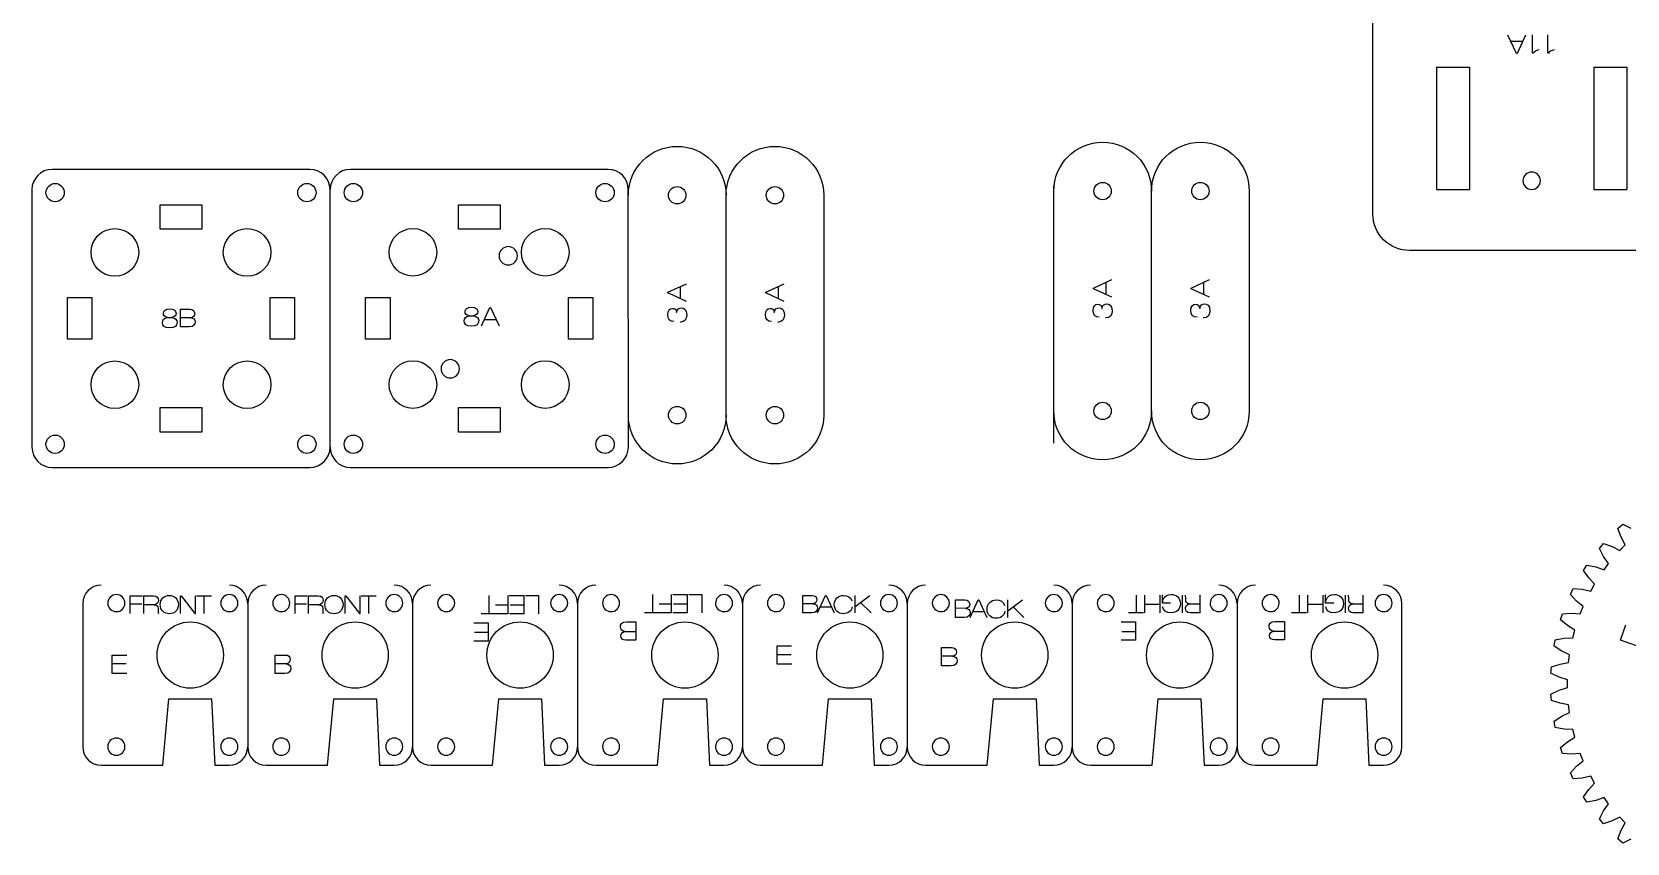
# Model space of a CAD drawing. Header units: millimetres. Extents: x -1146 to -38, y -868 to -122.
# Drawn here: x -851.3 to -590.1, y -522.8 to -389.9 of the extents above; entities that cross this region are included whole.
import ezdxf

# ---------------------------------------------------------------- set-up
doc = ezdxf.new("R2010")
doc.units = ezdxf.units.MM
doc.layers.add('CUTS', color=1, linetype='Continuous', true_color=0xff0000)
doc.layers.add('TEXT', color=5, linetype='Continuous', true_color=0x0000ff)

msp = doc.modelspace()

# ---------------------------------------------------------------- linework, layer by layer
at = {"layer": 'CUTS', "color": 1, "lineweight": 25, "true_color": 0xff0000}
for p, q in [((-621.36, -395.73), (-615.96, -395.73)), ((-621.36, -395.73), (-621.36, -415.73)), ((-615.96, -395.73), (-615.96, -415.73)), ((-595.56, -395.73), (-590.16, -395.73)), ((-595.56, -395.73), (-595.56, -415.73)), ((-590.16, -395.73), (-590.16, -415.73)), ((-621.36, -415.73), (-615.96, -415.73)), ((-595.56, -415.73), (-590.16, -415.73)), ((-847.97, -461.26), (-805.79, -461.25)), ((-799.15, -461.26), (-756.97, -461.25))]:
    msp.add_line(p, q, dxfattribs=at)
for points in [[(-631.76, -419.73), (-631.76, -364.24)], [(-805.8, -412.44), (-847.98, -412.45)], [(-756.98, -412.44), (-799.16, -412.45)], [(-684, -457.25), (-684.01, -415.07)], [(-851.3, -415.76), (-851.29, -457.94)], [(-802.48, -457.93), (-802.49, -415.75)], [(-753.65, -457.93), (-753.66, -415.75)], [(-737.65, -452.68), (-737.65, -416.68)], [(-721.65, -416.68), (-721.65, -452.68), (-721.65, -452.68)], [(-668, -452), (-668, -416)], [(-652, -416), (-652, -452), (-652, -452)], [(-830.29, -418.25), (-823.49, -418.25), (-823.49, -422.25), (-830.29, -422.25), (-830.29, -418.25), (-830.29, -418.25)], [(-781.46, -418.25), (-774.66, -418.25), (-774.66, -422.25), (-781.46, -422.25), (-781.46, -418.25), (-781.46, -418.25)], [(-585.76, -425.73), (-625.76, -425.73)], [(-845.49, -433.45), (-841.49, -433.45), (-841.49, -440.25), (-845.49, -440.25), (-845.49, -433.45), (-845.49, -433.45)], [(-808.28, -440.26), (-812.28, -440.25), (-812.28, -433.45), (-808.28, -433.45), (-808.28, -440.26), (-808.28, -440.26)], [(-796.67, -433.45), (-792.67, -433.45), (-792.67, -440.25), (-796.67, -440.25), (-796.67, -433.45), (-796.67, -433.45)], [(-763.46, -433.45), (-759.46, -433.45), (-759.46, -440.25), (-763.46, -440.25), (-763.46, -433.45), (-763.46, -433.45)], [(-830.29, -451.45), (-823.49, -451.45), (-823.49, -455.45), (-830.29, -455.45), (-830.29, -451.45), (-830.29, -451.45)], [(-781.47, -455.45), (-781.46, -451.45), (-774.66, -451.45), (-774.66, -455.45), (-781.47, -455.45), (-781.47, -455.45)], [(-589.52, -522.1), (-590.85, -522.75), (-591.63, -522.04), (-591.1, -520.66), (-590.43, -519.41), (-591.32, -518.49), (-592.59, -519.12), (-594, -519.6), (-594.68, -518.79), (-593.98, -517.49), (-593.16, -516.33), (-593.92, -515.31), (-595.26, -515.77), (-596.71, -516.07), (-597.29, -515.18), (-596.43, -513.98), (-595.47, -512.94), (-596.09, -511.82), (-597.48, -512.11), (-598.96, -512.22), (-599.42, -511.27), (-598.41, -510.18), (-597.32, -509.27), (-597.8, -508.09), (-599.22, -508.19), (-600.7, -508.11), (-601.03, -507.11), (-599.89, -506.16), (-598.69, -505.4), (-599.02, -504.17), (-600.44, -504.09), (-601.89, -503.82), (-602.09, -502.78), (-600.84, -501.99), (-599.56, -501.39), (-599.72, -500.12), (-601.12, -499.86), (-602.53, -499.41), (-602.6, -498.36), (-601.26, -497.73), (-599.9, -497.29), (-599.9, -496.02), (-601.26, -495.58), (-602.6, -494.95), (-602.53, -493.9), (-601.12, -493.45), (-599.72, -493.19), (-599.56, -491.92), (-600.84, -491.32), (-602.09, -490.53), (-601.89, -489.49), (-600.44, -489.22), (-599.02, -489.15), (-598.69, -487.91), (-599.89, -487.15), (-601.03, -486.2), (-600.7, -485.2), (-599.22, -485.12), (-597.8, -485.22), (-597.32, -484.04), (-598.41, -483.13), (-599.42, -482.04), (-598.96, -481.09), (-597.48, -481.2), (-596.09, -481.49), (-595.47, -480.37), (-596.43, -479.33), (-597.29, -478.13), (-596.71, -477.24), (-595.26, -477.54), (-593.92, -478), (-593.16, -476.98), (-593.98, -475.82), (-594.68, -474.52), (-594, -473.71), (-592.59, -474.19), (-591.32, -474.82), (-590.43, -473.9), (-591.1, -472.65), (-591.63, -471.27), (-590.85, -470.56), (-589.52, -471.21)], [(-842.97, -483.53), (-842.97, -507)], [(-815.97, -483.53), (-815.97, -507)], [(-788.98, -483.53), (-788.98, -507)], [(-761.98, -483.53), (-761.98, -507)], [(-734.98, -483.53), (-734.98, -507)], [(-707.99, -483.53), (-707.99, -507)], [(-680.99, -483.53), (-680.99, -507)], [(-654, -483.53), (-654, -507)], [(-627, -507), (-627, -483.53)], [(-839.97, -510), (-829.87, -510), (-828.87, -499.15), (-821.87, -499.15), (-821.87, -499.15), (-821.37, -510), (-818.97, -510)], [(-812.97, -510), (-802.88, -510), (-801.88, -499.15), (-794.87, -499.15), (-794.88, -499.15), (-794.38, -510), (-791.98, -510)], [(-785.98, -510), (-775.88, -510), (-774.88, -499.15), (-767.88, -499.15), (-767.38, -510), (-764.98, -510)], [(-758.98, -510), (-748.88, -510), (-747.88, -499.15), (-740.88, -499.15), (-740.88, -499.15), (-740.38, -510), (-737.98, -510)], [(-731.99, -510), (-721.89, -510), (-720.89, -499.15), (-713.89, -499.15), (-713.89, -499.15), (-713.39, -510), (-710.99, -510)], [(-704.99, -510), (-694.89, -510), (-693.89, -499.15), (-686.89, -499.15), (-686.89, -499.15), (-686.39, -510), (-683.99, -510)], [(-677.99, -510), (-667.9, -510), (-666.9, -499.15), (-659.9, -499.15), (-659.9, -499.15), (-659.4, -510), (-657, -510)], [(-651, -510), (-640.9, -510), (-639.9, -499.15), (-632.9, -499.15), (-632.9, -499.15), (-632.4, -510), (-630, -510)]]:
    msp.add_lwpolyline(points, dxfattribs=at)
for points in [[(-753.65, -416.68), (-753.65, -412.26), (-750.07, -408.68), (-745.65, -408.68)], [(-745.65, -408.68), (-741.23, -408.68), (-737.65, -412.26), (-737.65, -416.68)], [(-737.65, -416.68), (-737.65, -412.26), (-734.07, -408.68), (-729.65, -408.68)], [(-729.65, -408.68), (-725.23, -408.68), (-721.65, -412.26), (-721.65, -416.68)], [(-684, -416), (-684, -411.58), (-680.42, -408), (-676, -408)], [(-676, -408), (-671.58, -408), (-668, -411.58), (-668, -416)], [(-668, -416), (-668, -411.58), (-664.42, -408), (-660, -408)], [(-660, -408), (-655.58, -408), (-652, -411.58), (-652, -416)], [(-847.98, -412.45), (-849.8, -412.45), (-851.3, -413.94), (-851.3, -415.76)], [(-802.49, -415.75), (-802.49, -413.93), (-803.98, -412.44), (-805.8, -412.44)], [(-799.16, -412.45), (-800.98, -412.45), (-802.47, -413.94), (-802.47, -415.77)], [(-753.66, -415.75), (-753.66, -413.93), (-755.15, -412.44), (-756.98, -412.44)], [(-848.99, -416.25), (-848.99, -415.42), (-848.32, -414.75), (-847.49, -414.75)], [(-847.49, -414.75), (-846.66, -414.75), (-845.99, -415.42), (-845.99, -416.25)], [(-807.78, -416.25), (-807.78, -415.42), (-807.11, -414.75), (-806.28, -414.75)], [(-806.28, -414.75), (-805.45, -414.75), (-804.78, -415.42), (-804.78, -416.25)], [(-800.17, -416.25), (-800.17, -415.42), (-799.5, -414.75), (-798.67, -414.75)], [(-798.67, -414.75), (-797.84, -414.75), (-797.17, -415.42), (-797.17, -416.25)], [(-758.96, -416.25), (-758.96, -415.42), (-758.29, -414.75), (-757.46, -414.75)], [(-757.46, -414.75), (-756.63, -414.75), (-755.96, -415.42), (-755.96, -416.25)], [(-677.42, -416), (-677.42, -415.21), (-676.79, -414.58), (-676, -414.58)], [(-676, -414.58), (-675.21, -414.58), (-674.58, -415.21), (-674.58, -416)], [(-661.42, -416), (-661.42, -415.21), (-660.79, -414.58), (-660, -414.58)], [(-660, -414.58), (-659.21, -414.58), (-658.58, -415.21), (-658.58, -416)], [(-605.76, -412.88), (-606.55, -412.88), (-607.19, -413.52), (-607.19, -414.3)], [(-607.19, -414.3), (-607.19, -415.09), (-606.55, -415.73), (-605.76, -415.73)], [(-604.34, -414.3), (-604.34, -413.52), (-604.97, -412.88), (-605.76, -412.88)], [(-605.76, -415.73), (-604.97, -415.73), (-604.34, -415.09), (-604.34, -414.3)], [(-847.49, -417.75), (-848.32, -417.75), (-848.99, -417.07), (-848.99, -416.25)], [(-845.99, -416.25), (-845.99, -417.07), (-846.66, -417.75), (-847.49, -417.75)], [(-806.28, -417.75), (-807.11, -417.75), (-807.78, -417.07), (-807.78, -416.25)], [(-804.78, -416.25), (-804.78, -417.07), (-805.45, -417.75), (-806.28, -417.75)], [(-798.67, -417.75), (-799.5, -417.75), (-800.17, -417.07), (-800.17, -416.25)], [(-797.17, -416.25), (-797.17, -417.07), (-797.84, -417.75), (-798.67, -417.75)], [(-757.46, -417.75), (-758.29, -417.75), (-758.96, -417.07), (-758.96, -416.25)], [(-755.96, -416.25), (-755.96, -417.07), (-756.63, -417.75), (-757.46, -417.75)], [(-747.08, -416.68), (-747.08, -415.89), (-746.44, -415.26), (-745.65, -415.26)], [(-745.65, -418.11), (-746.44, -418.11), (-747.08, -417.47), (-747.08, -416.68)], [(-745.65, -415.26), (-744.87, -415.26), (-744.23, -415.89), (-744.23, -416.68)], [(-744.23, -416.68), (-744.23, -417.47), (-744.87, -418.11), (-745.65, -418.11)], [(-731.08, -416.68), (-731.08, -415.89), (-730.44, -415.26), (-729.65, -415.26)], [(-729.65, -418.11), (-730.44, -418.11), (-731.08, -417.47), (-731.08, -416.68)], [(-729.65, -415.26), (-728.87, -415.26), (-728.23, -415.89), (-728.23, -416.68)], [(-728.23, -416.68), (-728.23, -417.47), (-728.87, -418.11), (-729.65, -418.11)], [(-676, -417.43), (-676.79, -417.43), (-677.42, -416.79), (-677.42, -416)], [(-674.58, -416), (-674.58, -416.79), (-675.21, -417.43), (-676, -417.43)], [(-660, -417.43), (-660.79, -417.43), (-661.42, -416.79), (-661.42, -416)], [(-658.58, -416), (-658.58, -416.79), (-659.21, -417.43), (-660, -417.43)], [(-625.76, -425.73), (-629.07, -425.73), (-631.76, -423.04), (-631.76, -419.73)], [(-841.62, -426.04), (-841.62, -423.88), (-839.87, -422.14), (-837.72, -422.14)], [(-837.72, -422.14), (-835.56, -422.14), (-833.81, -423.88), (-833.81, -426.04)], [(-819.96, -426.04), (-819.96, -423.88), (-818.21, -422.14), (-816.06, -422.14)], [(-816.06, -422.14), (-813.9, -422.14), (-812.16, -423.88), (-812.16, -426.04)], [(-792.81, -426.02), (-792.81, -423.87), (-791.06, -422.12), (-788.91, -422.12)], [(-788.91, -422.12), (-786.76, -422.12), (-785.01, -423.87), (-785.01, -426.02)], [(-771.15, -426.02), (-771.15, -423.87), (-769.41, -422.12), (-767.25, -422.12)], [(-767.25, -422.12), (-765.1, -422.12), (-763.35, -423.87), (-763.35, -426.02)], [(-773.31, -425.1), (-774.14, -425.1), (-774.81, -425.77), (-774.81, -426.6)], [(-771.81, -426.6), (-771.81, -425.77), (-772.49, -425.1), (-773.31, -425.1)], [(-837.72, -429.94), (-839.87, -429.94), (-841.62, -428.19), (-841.62, -426.04)], [(-833.81, -426.04), (-833.81, -428.19), (-835.56, -429.94), (-837.72, -429.94)], [(-816.06, -429.94), (-818.21, -429.94), (-819.96, -428.19), (-819.96, -426.04)], [(-812.16, -426.04), (-812.16, -428.19), (-813.9, -429.94), (-816.06, -429.94)], [(-788.91, -429.92), (-791.06, -429.92), (-792.81, -428.17), (-792.81, -426.02)], [(-785.01, -426.02), (-785.01, -428.17), (-786.76, -429.92), (-788.91, -429.92)], [(-774.81, -426.6), (-774.81, -427.43), (-774.14, -428.1), (-773.31, -428.1)], [(-773.31, -428.1), (-772.49, -428.1), (-771.81, -427.43), (-771.81, -426.6)], [(-767.25, -429.92), (-769.41, -429.92), (-771.15, -428.17), (-771.15, -426.02)], [(-763.35, -426.02), (-763.35, -428.17), (-765.1, -429.92), (-767.25, -429.92)], [(-841.62, -447.7), (-841.62, -445.54), (-839.87, -443.8), (-837.72, -443.8)], [(-837.72, -443.8), (-835.56, -443.8), (-833.81, -445.54), (-833.81, -447.7)], [(-819.96, -447.7), (-819.96, -445.54), (-818.21, -443.8), (-816.06, -443.8)], [(-816.06, -443.8), (-813.9, -443.8), (-812.16, -445.54), (-812.16, -447.7)], [(-792.81, -447.68), (-792.81, -445.52), (-791.06, -443.78), (-788.91, -443.78)], [(-788.91, -443.78), (-786.76, -443.78), (-785.01, -445.52), (-785.01, -447.68)], [(-782.81, -443.6), (-783.64, -443.6), (-784.31, -444.27), (-784.31, -445.1)], [(-781.31, -445.1), (-781.31, -444.27), (-781.99, -443.6), (-782.81, -443.6)], [(-771.15, -447.68), (-771.15, -445.52), (-769.41, -443.78), (-767.25, -443.78)], [(-767.25, -443.78), (-765.1, -443.78), (-763.35, -445.52), (-763.35, -447.68)], [(-784.31, -445.1), (-784.31, -445.93), (-783.64, -446.6), (-782.81, -446.6)], [(-782.81, -446.6), (-781.99, -446.6), (-781.31, -445.93), (-781.31, -445.1)], [(-837.72, -451.6), (-839.87, -451.6), (-841.62, -449.85), (-841.62, -447.7)], [(-833.81, -447.7), (-833.81, -449.85), (-835.56, -451.6), (-837.72, -451.6)], [(-816.06, -451.6), (-818.21, -451.6), (-819.96, -449.85), (-819.96, -447.7)], [(-812.16, -447.7), (-812.16, -449.85), (-813.9, -451.6), (-816.06, -451.6)], [(-788.91, -451.58), (-791.06, -451.58), (-792.81, -449.83), (-792.81, -447.68)], [(-785.01, -447.68), (-785.01, -449.83), (-786.76, -451.58), (-788.91, -451.58)], [(-767.25, -451.58), (-769.41, -451.58), (-771.15, -449.83), (-771.15, -447.68)], [(-763.35, -447.68), (-763.35, -449.83), (-765.1, -451.58), (-767.25, -451.58)], [(-747.08, -452.68), (-747.08, -451.89), (-746.44, -451.26), (-745.65, -451.26)], [(-745.65, -451.26), (-744.87, -451.26), (-744.23, -451.89), (-744.23, -452.68)], [(-731.08, -452.68), (-731.08, -451.89), (-730.44, -451.26), (-729.65, -451.26)], [(-729.65, -451.26), (-728.87, -451.26), (-728.23, -451.89), (-728.23, -452.68)], [(-677.42, -452), (-677.42, -451.21), (-676.79, -450.57), (-676, -450.57)], [(-676, -450.57), (-675.21, -450.57), (-674.58, -451.21), (-674.58, -452)], [(-661.42, -452), (-661.42, -451.21), (-660.79, -450.57), (-660, -450.57)], [(-660, -450.57), (-659.21, -450.57), (-658.58, -451.21), (-658.58, -452)], [(-745.65, -460.68), (-750.07, -460.68), (-753.65, -457.1), (-753.65, -452.68)], [(-745.65, -454.11), (-746.44, -454.11), (-747.08, -453.47), (-747.08, -452.68)], [(-737.65, -452.68), (-737.65, -457.1), (-741.23, -460.68), (-745.65, -460.68)], [(-744.23, -452.68), (-744.23, -453.47), (-744.87, -454.11), (-745.65, -454.11)], [(-729.65, -460.68), (-734.07, -460.68), (-737.65, -457.1), (-737.65, -452.68)], [(-729.65, -454.11), (-730.44, -454.11), (-731.08, -453.47), (-731.08, -452.68)], [(-721.65, -452.68), (-721.65, -457.1), (-725.23, -460.68), (-729.65, -460.68)], [(-728.23, -452.68), (-728.23, -453.47), (-728.87, -454.11), (-729.65, -454.11)], [(-676, -460), (-680.42, -460), (-684, -456.42), (-684, -452)], [(-676, -453.42), (-676.79, -453.42), (-677.42, -452.79), (-677.42, -452)], [(-668, -452), (-668, -456.42), (-671.58, -460), (-676, -460)], [(-674.58, -452), (-674.58, -452.79), (-675.21, -453.42), (-676, -453.42)], [(-660, -460), (-664.42, -460), (-668, -456.42), (-668, -452)], [(-660, -453.42), (-660.79, -453.42), (-661.42, -452.79), (-661.42, -452)], [(-652, -452), (-652, -456.42), (-655.58, -460), (-660, -460)], [(-658.58, -452), (-658.58, -452.79), (-659.21, -453.42), (-660, -453.42)], [(-848.99, -457.45), (-848.99, -456.62), (-848.32, -455.95), (-847.49, -455.95)], [(-847.49, -455.95), (-846.66, -455.95), (-845.99, -456.62), (-845.99, -457.45)], [(-807.78, -457.45), (-807.78, -456.62), (-807.11, -455.95), (-806.28, -455.95)], [(-806.28, -455.95), (-805.45, -455.95), (-804.78, -456.62), (-804.78, -457.45)], [(-800.17, -457.45), (-800.17, -456.62), (-799.5, -455.95), (-798.67, -455.95)], [(-798.67, -455.95), (-797.84, -455.95), (-797.17, -456.62), (-797.17, -457.45)], [(-758.96, -457.45), (-758.96, -456.62), (-758.29, -455.95), (-757.46, -455.95)], [(-757.46, -455.95), (-756.63, -455.95), (-755.96, -456.62), (-755.96, -457.45)], [(-851.29, -457.94), (-851.29, -459.77), (-849.79, -461.26), (-847.97, -461.26)], [(-847.49, -458.95), (-848.32, -458.95), (-848.99, -458.28), (-848.99, -457.45)], [(-845.99, -457.45), (-845.99, -458.28), (-846.66, -458.95), (-847.49, -458.95)], [(-806.28, -458.95), (-807.11, -458.95), (-807.78, -458.28), (-807.78, -457.45)], [(-804.78, -457.45), (-804.78, -458.28), (-805.45, -458.95), (-806.28, -458.95)], [(-805.79, -461.25), (-803.97, -461.25), (-802.48, -459.76), (-802.48, -457.93)], [(-802.46, -457.94), (-802.46, -459.77), (-800.97, -461.26), (-799.15, -461.26)], [(-798.67, -458.95), (-799.5, -458.95), (-800.17, -458.28), (-800.17, -457.45)], [(-797.17, -457.45), (-797.17, -458.28), (-797.84, -458.95), (-798.67, -458.95)], [(-757.46, -458.95), (-758.29, -458.95), (-758.96, -458.28), (-758.96, -457.45)], [(-755.96, -457.45), (-755.96, -458.28), (-756.63, -458.95), (-757.46, -458.95)], [(-756.97, -461.25), (-755.15, -461.25), (-753.65, -459.76), (-753.65, -457.93)], [(-839.97, -480.53), (-841.63, -480.53), (-842.97, -481.88), (-842.97, -483.53)], [(-837.47, -482.07), (-838.24, -482.06), (-838.87, -482.69), (-838.87, -483.46)], [(-836.07, -483.47), (-836.07, -482.7), (-836.69, -482.07), (-837.47, -482.07)], [(-818.97, -482.07), (-819.74, -482.06), (-820.37, -482.69), (-820.37, -483.46)], [(-815.97, -483.53), (-815.97, -481.88), (-817.32, -480.53), (-818.97, -480.53)], [(-817.57, -483.47), (-817.57, -482.7), (-818.19, -482.07), (-818.97, -482.07)], [(-812.97, -480.53), (-814.63, -480.53), (-815.97, -481.88), (-815.97, -483.53)], [(-810.47, -482.07), (-811.24, -482.06), (-811.87, -482.69), (-811.87, -483.46)], [(-809.07, -483.47), (-809.07, -482.7), (-809.7, -482.07), (-810.47, -482.07)], [(-791.97, -482.07), (-792.74, -482.06), (-793.37, -482.69), (-793.38, -483.46)], [(-788.98, -483.53), (-788.98, -481.88), (-790.32, -480.53), (-791.98, -480.53)], [(-790.58, -483.47), (-790.57, -482.7), (-791.2, -482.07), (-791.97, -482.07)], [(-785.98, -480.53), (-787.63, -480.53), (-788.98, -481.88), (-788.98, -483.53)], [(-783.47, -482.07), (-784.24, -482.06), (-784.87, -482.69), (-784.88, -483.46)], [(-782.08, -483.47), (-782.07, -482.7), (-782.7, -482.07), (-783.47, -482.07)], [(-764.97, -482.07), (-765.75, -482.06), (-766.38, -482.69), (-766.38, -483.46)], [(-761.98, -483.53), (-761.98, -481.88), (-763.32, -480.53), (-764.98, -480.53)], [(-763.58, -483.47), (-763.58, -482.7), (-764.2, -482.07), (-764.97, -482.07)], [(-758.98, -480.53), (-760.64, -480.53), (-761.98, -481.88), (-761.98, -483.53)], [(-756.47, -482.07), (-757.25, -482.06), (-757.88, -482.69), (-757.88, -483.46)], [(-755.08, -483.47), (-755.08, -482.7), (-755.7, -482.07), (-756.47, -482.07)], [(-737.98, -482.07), (-738.75, -482.06), (-739.38, -482.69), (-739.38, -483.46)], [(-734.98, -483.53), (-734.98, -481.88), (-736.33, -480.53), (-737.98, -480.53)], [(-736.58, -483.47), (-736.58, -482.7), (-737.2, -482.07), (-737.98, -482.07)], [(-731.99, -480.53), (-733.64, -480.53), (-734.98, -481.88), (-734.98, -483.53)], [(-729.48, -482.07), (-730.25, -482.06), (-730.88, -482.69), (-730.89, -483.46)], [(-728.09, -483.47), (-728.08, -482.7), (-728.71, -482.07), (-729.48, -482.07)], [(-710.98, -482.07), (-711.75, -482.06), (-712.38, -482.69), (-712.38, -483.46)], [(-707.99, -483.53), (-707.99, -481.88), (-709.33, -480.53), (-710.99, -480.53)], [(-709.59, -483.47), (-709.58, -482.7), (-710.21, -482.07), (-710.98, -482.07)], [(-704.99, -480.53), (-706.65, -480.53), (-707.99, -481.88), (-707.99, -483.53)], [(-702.48, -482.07), (-703.26, -482.06), (-703.89, -482.69), (-703.89, -483.46)], [(-701.09, -483.47), (-701.09, -482.7), (-701.71, -482.07), (-702.48, -482.07)], [(-683.99, -482.07), (-684.76, -482.06), (-685.39, -482.69), (-685.39, -483.46)], [(-680.99, -483.53), (-680.99, -481.88), (-682.34, -480.53), (-683.99, -480.53)], [(-682.59, -483.47), (-682.59, -482.7), (-683.21, -482.07), (-683.99, -482.07)], [(-677.99, -480.53), (-679.65, -480.53), (-680.99, -481.88), (-680.99, -483.53)], [(-675.49, -482.07), (-676.26, -482.06), (-676.89, -482.69), (-676.89, -483.46)], [(-674.09, -483.47), (-674.09, -482.7), (-674.71, -482.07), (-675.49, -482.07)], [(-656.99, -482.07), (-657.76, -482.06), (-658.39, -482.69), (-658.4, -483.46)], [(-654, -483.53), (-654, -481.88), (-655.34, -480.53), (-657, -480.53)], [(-655.6, -483.47), (-655.59, -482.7), (-656.22, -482.07), (-656.99, -482.07)], [(-651, -480.53), (-652.65, -480.53), (-654, -481.88), (-654, -483.53)], [(-648.49, -482.07), (-649.26, -482.06), (-649.89, -482.69), (-649.9, -483.46)], [(-647.1, -483.47), (-647.09, -482.7), (-647.72, -482.07), (-648.49, -482.07)], [(-629.99, -482.07), (-630.77, -482.06), (-631.4, -482.69), (-631.4, -483.46)], [(-627, -483.53), (-627, -481.88), (-628.34, -480.53), (-630, -480.53)], [(-628.6, -483.47), (-628.6, -482.7), (-629.22, -482.07), (-629.99, -482.07)], [(-838.87, -483.46), (-838.87, -484.23), (-838.25, -484.86), (-837.47, -484.86)], [(-837.47, -484.86), (-836.7, -484.87), (-836.07, -484.24), (-836.07, -483.47)], [(-820.37, -483.46), (-820.38, -484.23), (-819.75, -484.86), (-818.98, -484.86)], [(-818.98, -484.86), (-818.2, -484.87), (-817.57, -484.24), (-817.57, -483.47)], [(-811.87, -483.46), (-811.88, -484.23), (-811.25, -484.86), (-810.48, -484.86)], [(-810.48, -484.86), (-809.7, -484.87), (-809.08, -484.24), (-809.07, -483.47)], [(-793.38, -483.46), (-793.38, -484.23), (-792.75, -484.86), (-791.98, -484.86)], [(-791.98, -484.86), (-791.21, -484.87), (-790.58, -484.24), (-790.58, -483.47)], [(-784.88, -483.46), (-784.88, -484.23), (-784.25, -484.86), (-783.48, -484.86)], [(-783.48, -484.86), (-782.71, -484.87), (-782.08, -484.24), (-782.08, -483.47)], [(-766.38, -483.46), (-766.38, -484.23), (-765.76, -484.86), (-764.98, -484.86)], [(-764.98, -484.86), (-764.21, -484.87), (-763.58, -484.24), (-763.58, -483.47)], [(-757.88, -483.46), (-757.88, -484.23), (-757.26, -484.86), (-756.48, -484.86)], [(-756.48, -484.86), (-755.71, -484.87), (-755.08, -484.24), (-755.08, -483.47)], [(-739.38, -483.46), (-739.39, -484.23), (-738.76, -484.86), (-737.99, -484.86)], [(-737.99, -484.86), (-737.21, -484.87), (-736.58, -484.24), (-736.58, -483.47)], [(-730.89, -483.46), (-730.89, -484.23), (-730.26, -484.86), (-729.49, -484.86)], [(-729.49, -484.86), (-728.72, -484.87), (-728.09, -484.24), (-728.09, -483.47)], [(-712.38, -483.46), (-712.39, -484.23), (-711.76, -484.86), (-710.99, -484.86)], [(-710.99, -484.86), (-710.22, -484.87), (-709.59, -484.24), (-709.59, -483.47)], [(-703.89, -483.46), (-703.89, -484.23), (-703.27, -484.86), (-702.49, -484.86)], [(-702.49, -484.86), (-701.72, -484.87), (-701.09, -484.24), (-701.09, -483.47)], [(-685.39, -483.46), (-685.4, -484.23), (-684.77, -484.86), (-684, -484.86)], [(-684, -484.86), (-683.22, -484.87), (-682.59, -484.24), (-682.59, -483.47)], [(-676.89, -483.46), (-676.9, -484.23), (-676.27, -484.86), (-675.5, -484.86)], [(-675.5, -484.86), (-674.72, -484.87), (-674.1, -484.24), (-674.09, -483.47)], [(-658.4, -483.46), (-658.4, -484.23), (-657.77, -484.86), (-657, -484.86)], [(-657, -484.86), (-656.23, -484.87), (-655.6, -484.24), (-655.6, -483.47)], [(-649.9, -483.46), (-649.9, -484.23), (-649.27, -484.86), (-648.5, -484.86)], [(-648.5, -484.86), (-647.73, -484.87), (-647.1, -484.24), (-647.1, -483.47)], [(-631.4, -483.46), (-631.4, -484.23), (-630.78, -484.86), (-630, -484.86)], [(-630, -484.86), (-629.23, -484.87), (-628.6, -484.24), (-628.6, -483.47)], [(-830.8, -491.96), (-830.8, -488.97), (-828.37, -486.54), (-825.37, -486.54)], [(-825.37, -486.54), (-822.38, -486.54), (-819.95, -488.97), (-819.95, -491.96)], [(-803.8, -491.96), (-803.8, -488.97), (-801.37, -486.54), (-798.37, -486.54)], [(-798.37, -486.54), (-795.38, -486.54), (-792.95, -488.97), (-792.95, -491.96)], [(-776.8, -491.96), (-776.8, -488.97), (-774.37, -486.54), (-771.38, -486.54)], [(-771.38, -486.54), (-768.38, -486.54), (-765.95, -488.97), (-765.95, -491.96)], [(-749.81, -491.96), (-749.81, -488.97), (-747.38, -486.54), (-744.38, -486.54)], [(-744.38, -486.54), (-741.38, -486.54), (-738.96, -488.97), (-738.96, -491.96)], [(-722.81, -491.96), (-722.81, -488.97), (-720.38, -486.54), (-717.39, -486.54)], [(-717.39, -486.54), (-714.39, -486.54), (-711.96, -488.97), (-711.96, -491.96)], [(-695.82, -491.96), (-695.82, -488.97), (-693.39, -486.54), (-690.39, -486.54)], [(-690.39, -486.54), (-687.39, -486.54), (-684.97, -488.97), (-684.97, -491.96)], [(-668.82, -491.96), (-668.82, -488.97), (-666.39, -486.54), (-663.39, -486.54)], [(-663.39, -486.54), (-660.4, -486.54), (-657.97, -488.97), (-657.97, -491.96)], [(-641.82, -491.96), (-641.82, -488.97), (-639.39, -486.54), (-636.4, -486.54)], [(-636.4, -486.54), (-633.4, -486.54), (-630.97, -488.97), (-630.97, -491.96)], [(-825.37, -497.39), (-828.37, -497.39), (-830.8, -494.96), (-830.8, -491.96)], [(-819.95, -491.96), (-819.95, -494.96), (-822.38, -497.39), (-825.37, -497.39)], [(-798.37, -497.39), (-801.37, -497.39), (-803.8, -494.96), (-803.8, -491.96)], [(-792.95, -491.96), (-792.95, -494.96), (-795.38, -497.39), (-798.37, -497.39)], [(-771.38, -497.39), (-774.37, -497.39), (-776.8, -494.96), (-776.8, -491.96)], [(-765.95, -491.96), (-765.95, -494.96), (-768.38, -497.39), (-771.38, -497.39)], [(-744.38, -497.39), (-747.38, -497.39), (-749.81, -494.96), (-749.81, -491.96)], [(-738.96, -491.96), (-738.96, -494.96), (-741.38, -497.39), (-744.38, -497.39)], [(-717.39, -497.39), (-720.38, -497.39), (-722.81, -494.96), (-722.81, -491.96)], [(-711.96, -491.96), (-711.96, -494.96), (-714.39, -497.39), (-717.39, -497.39)], [(-690.39, -497.39), (-693.39, -497.39), (-695.82, -494.96), (-695.82, -491.96)], [(-684.97, -491.96), (-684.97, -494.96), (-687.39, -497.39), (-690.39, -497.39)], [(-663.39, -497.39), (-666.39, -497.39), (-668.82, -494.96), (-668.82, -491.96)], [(-657.97, -491.96), (-657.97, -494.96), (-660.4, -497.39), (-663.39, -497.39)], [(-636.4, -497.39), (-639.39, -497.39), (-641.82, -494.96), (-641.82, -491.96)], [(-630.97, -491.96), (-630.97, -494.96), (-633.4, -497.39), (-636.4, -497.39)], [(-837.46, -505.57), (-838.24, -505.56), (-838.87, -506.19), (-838.87, -506.96)], [(-836.07, -506.97), (-836.07, -506.2), (-836.69, -505.57), (-837.46, -505.57)], [(-818.97, -505.57), (-819.74, -505.56), (-820.37, -506.19), (-820.37, -506.96)], [(-817.57, -506.97), (-817.57, -506.2), (-818.19, -505.57), (-818.97, -505.57)], [(-810.47, -505.57), (-811.24, -505.56), (-811.87, -506.19), (-811.87, -506.96)], [(-809.07, -506.97), (-809.07, -506.2), (-809.69, -505.57), (-810.47, -505.57)], [(-791.97, -505.57), (-792.74, -505.56), (-793.37, -506.19), (-793.38, -506.96)], [(-790.58, -506.97), (-790.57, -506.2), (-791.2, -505.57), (-791.97, -505.57)], [(-783.47, -505.57), (-784.24, -505.56), (-784.87, -506.19), (-784.88, -506.96)], [(-782.08, -506.97), (-782.07, -506.2), (-782.7, -505.57), (-783.47, -505.57)], [(-764.97, -505.57), (-765.75, -505.56), (-766.38, -506.19), (-766.38, -506.96)], [(-763.58, -506.97), (-763.58, -506.2), (-764.2, -505.57), (-764.97, -505.57)], [(-756.47, -505.57), (-757.25, -505.56), (-757.88, -506.19), (-757.88, -506.96)], [(-755.08, -506.97), (-755.08, -506.2), (-755.7, -505.57), (-756.47, -505.57)], [(-737.98, -505.57), (-738.75, -505.56), (-739.38, -506.19), (-739.38, -506.96)], [(-736.58, -506.97), (-736.58, -506.2), (-737.2, -505.57), (-737.98, -505.57)], [(-729.48, -505.57), (-730.25, -505.56), (-730.88, -506.19), (-730.89, -506.96)], [(-728.08, -506.97), (-728.08, -506.2), (-728.71, -505.57), (-729.48, -505.57)], [(-710.98, -505.57), (-711.76, -505.56), (-712.39, -506.19), (-712.39, -506.96)], [(-709.59, -506.97), (-709.59, -506.2), (-710.21, -505.57), (-710.98, -505.57)], [(-702.48, -505.57), (-703.26, -505.56), (-703.89, -506.19), (-703.89, -506.96)], [(-701.09, -506.97), (-701.09, -506.2), (-701.71, -505.57), (-702.48, -505.57)], [(-683.99, -505.57), (-684.76, -505.56), (-685.39, -506.19), (-685.39, -506.96)], [(-682.59, -506.97), (-682.59, -506.2), (-683.21, -505.57), (-683.99, -505.57)], [(-675.49, -505.57), (-676.26, -505.56), (-676.89, -506.19), (-676.89, -506.96)], [(-674.09, -506.97), (-674.09, -506.2), (-674.71, -505.57), (-675.49, -505.57)], [(-656.99, -505.57), (-657.76, -505.56), (-658.39, -506.19), (-658.4, -506.96)], [(-655.6, -506.97), (-655.59, -506.2), (-656.22, -505.57), (-656.99, -505.57)], [(-648.49, -505.57), (-649.26, -505.56), (-649.89, -506.19), (-649.9, -506.96)], [(-647.1, -506.97), (-647.09, -506.2), (-647.72, -505.57), (-648.49, -505.57)], [(-629.99, -505.57), (-630.77, -505.56), (-631.4, -506.19), (-631.4, -506.96)], [(-628.6, -506.97), (-628.6, -506.2), (-629.22, -505.57), (-629.99, -505.57)], [(-842.97, -507), (-842.97, -508.66), (-841.63, -510), (-839.97, -510)], [(-838.87, -506.96), (-838.87, -507.73), (-838.25, -508.36), (-837.47, -508.37)], [(-837.47, -508.37), (-836.7, -508.37), (-836.07, -507.74), (-836.07, -506.97)], [(-820.37, -506.96), (-820.38, -507.73), (-819.75, -508.36), (-818.98, -508.37)], [(-818.98, -508.37), (-818.2, -508.37), (-817.58, -507.74), (-817.57, -506.97)], [(-818.97, -510), (-817.32, -510), (-815.97, -508.66), (-815.97, -507)], [(-815.97, -507), (-815.97, -508.66), (-814.63, -510), (-812.97, -510)], [(-811.87, -506.96), (-811.88, -507.73), (-811.25, -508.36), (-810.48, -508.37)], [(-810.48, -508.37), (-809.7, -508.37), (-809.08, -507.74), (-809.07, -506.97)], [(-793.38, -506.96), (-793.38, -507.73), (-792.75, -508.36), (-791.98, -508.37)], [(-791.98, -508.37), (-791.21, -508.37), (-790.58, -507.74), (-790.58, -506.97)], [(-791.98, -510), (-790.32, -510), (-788.98, -508.66), (-788.98, -507)], [(-788.98, -507), (-788.98, -508.66), (-787.63, -510), (-785.98, -510)], [(-784.88, -506.96), (-784.88, -507.73), (-784.25, -508.36), (-783.48, -508.37)], [(-783.48, -508.37), (-782.71, -508.37), (-782.08, -507.74), (-782.08, -506.97)], [(-766.38, -506.96), (-766.38, -507.73), (-765.76, -508.36), (-764.98, -508.37)], [(-764.98, -508.37), (-764.21, -508.37), (-763.58, -507.74), (-763.58, -506.97)], [(-764.98, -510), (-763.32, -510), (-761.98, -508.66), (-761.98, -507)], [(-761.98, -507), (-761.98, -508.66), (-760.64, -510), (-758.98, -510)], [(-757.88, -506.96), (-757.88, -507.73), (-757.26, -508.36), (-756.48, -508.37)], [(-756.48, -508.37), (-755.71, -508.37), (-755.08, -507.74), (-755.08, -506.97)], [(-739.38, -506.96), (-739.39, -507.73), (-738.76, -508.36), (-737.99, -508.37)], [(-737.99, -508.37), (-737.21, -508.37), (-736.59, -507.74), (-736.58, -506.97)], [(-737.98, -510), (-736.33, -510), (-734.98, -508.66), (-734.98, -507)], [(-734.98, -507), (-734.98, -508.66), (-733.64, -510), (-731.99, -510)], [(-730.89, -506.96), (-730.89, -507.73), (-730.26, -508.36), (-729.49, -508.37)], [(-729.49, -508.37), (-728.72, -508.37), (-728.09, -507.74), (-728.08, -506.97)], [(-712.39, -506.96), (-712.39, -507.73), (-711.77, -508.36), (-710.99, -508.37)], [(-710.99, -508.37), (-710.22, -508.37), (-709.59, -507.74), (-709.59, -506.97)], [(-710.99, -510), (-709.33, -510), (-707.99, -508.66), (-707.99, -507)], [(-707.99, -507), (-707.99, -508.66), (-706.65, -510), (-704.99, -510)], [(-703.89, -506.96), (-703.89, -507.73), (-703.27, -508.36), (-702.49, -508.37)], [(-702.49, -508.37), (-701.72, -508.37), (-701.09, -507.74), (-701.09, -506.97)], [(-685.39, -506.96), (-685.4, -507.73), (-684.77, -508.36), (-684, -508.37)], [(-684, -508.37), (-683.22, -508.37), (-682.59, -507.74), (-682.59, -506.97)], [(-683.99, -510), (-682.34, -510), (-680.99, -508.66), (-680.99, -507)], [(-680.99, -507), (-680.99, -508.66), (-679.65, -510), (-677.99, -510)], [(-676.89, -506.96), (-676.9, -507.73), (-676.27, -508.36), (-675.5, -508.37)], [(-675.5, -508.37), (-674.72, -508.37), (-674.1, -507.74), (-674.09, -506.97)], [(-658.4, -506.96), (-658.4, -507.73), (-657.77, -508.36), (-657, -508.37)], [(-657, -508.37), (-656.23, -508.37), (-655.6, -507.74), (-655.6, -506.97)], [(-657, -510), (-655.34, -510), (-654, -508.66), (-654, -507)], [(-654, -507), (-654, -508.66), (-652.65, -510), (-651, -510)], [(-649.9, -506.96), (-649.9, -507.73), (-649.27, -508.36), (-648.5, -508.37)], [(-648.5, -508.37), (-647.73, -508.37), (-647.1, -507.74), (-647.1, -506.97)], [(-631.4, -506.96), (-631.4, -507.73), (-630.78, -508.36), (-630, -508.37)], [(-630, -508.37), (-629.23, -508.37), (-628.6, -507.74), (-628.6, -506.97)], [(-630, -510), (-628.34, -510), (-627, -508.66), (-627, -507)]]:
    msp.add_open_spline(points, degree=3, dxfattribs=at)
at = {"layer": 'TEXT', "color": 5, "lineweight": 25, "true_color": 0x0000ff}
for points in [[(-606.76, -390.47), (-608.15, -393.49), (-608.26, -393.49), (-609.64, -390.47)], [(-609.19, -391.47), (-607.21, -391.47)], [(-605.53, -393.42), (-605.64, -393.42), (-605.64, -390.44)], [(-603.03, -393.42), (-603.14, -393.42), (-603.14, -390.44)], [(-674.49, -433.38), (-677.51, -431.99), (-677.51, -431.88), (-674.49, -430.49)], [(-658.49, -433.38), (-661.51, -431.99), (-661.51, -431.88), (-658.49, -430.49)], [(-744.14, -434.06), (-747.16, -432.67), (-747.16, -432.56), (-744.14, -431.17)], [(-745.14, -431.63), (-745.14, -433.61)], [(-728.14, -434.06), (-731.16, -432.67), (-731.16, -432.56), (-728.14, -431.17)], [(-729.14, -431.63), (-729.14, -433.61)], [(-675.49, -430.95), (-675.49, -432.93)], [(-659.49, -430.95), (-659.49, -432.93)], [(-826.98, -435.36), (-825.42, -435.36)], [(-825.53, -438.24), (-826.98, -438.24), (-826.98, -435.36), (-826.98, -435.36)], [(-777.7, -438.08), (-776.31, -435.06), (-776.2, -435.06), (-774.81, -438.08)], [(-745.76, -435.9), (-745.75, -435.9)], [(-729.76, -435.9), (-729.75, -435.9)], [(-676.11, -435.22), (-676.1, -435.22)], [(-660.11, -435.22), (-660.1, -435.22)], [(-829.08, -436.7), (-829.08, -436.69)], [(-829.08, -436.7), (-828.39, -436.7)], [(-828.39, -436.69), (-828.39, -436.7)], [(-825.28, -436.73), (-826.98, -436.73)], [(-825.28, -436.73), (-825.28, -436.74)], [(-779.68, -436.42), (-779.68, -436.41)], [(-779.68, -436.42), (-779, -436.42)], [(-779, -436.41), (-779, -436.42)], [(-775.27, -437.08), (-777.25, -437.08)], [(-835.19, -485.14), (-835.19, -482.26), (-833.17, -482.26)], [(-832.96, -485.14), (-832.96, -482.26), (-831.38, -482.26)], [(-826.99, -485.14), (-826.99, -482.26), (-826.88, -482.26), (-824.62, -485.14), (-824.53, -485.14), (-824.53, -482.26)], [(-824.36, -482.27), (-821.88, -482.27)], [(-823.12, -485.14), (-823.12, -482.27)], [(-808.22, -485.14), (-808.22, -482.26), (-806.21, -482.26)], [(-806, -485.14), (-806, -482.26), (-804.42, -482.26)], [(-800.02, -485.14), (-800.02, -482.26), (-799.92, -482.26), (-797.66, -485.14), (-797.56, -485.14), (-797.56, -482.26)], [(-797.4, -482.26), (-794.92, -482.26)], [(-796.15, -485.14), (-796.15, -482.26)], [(-776.48, -482.2), (-776.48, -485.2)], [(-773.4, -482.2), (-773.4, -485.2), (-775.51, -485.2)], [(-773.14, -482.2), (-770.78, -482.2), (-770.78, -485.2), (-773.11, -485.2)], [(-770.49, -482.2), (-768.38, -482.2), (-768.38, -485.2)], [(-749.72, -482.05), (-749.72, -485.05)], [(-746.65, -482.05), (-746.65, -485.05), (-748.75, -485.05)], [(-746.38, -482.05), (-744.02, -482.05), (-744.02, -485.05), (-746.36, -485.05)], [(-743.73, -482.05), (-741.63, -482.05), (-741.63, -485.05)], [(-725.11, -482.2), (-723.54, -482.2)], [(-723.65, -485.07), (-725.11, -485.07), (-725.11, -482.2), (-725.11, -482.2)], [(-722.68, -485.07), (-721.36, -482.2), (-721.26, -482.2), (-719.94, -485.07)], [(-716.5, -484), (-714.14, -482.2)], [(-716.5, -485.07), (-716.5, -482.2)], [(-700.11, -482.95), (-698.55, -482.95)], [(-698.65, -485.82), (-700.11, -485.82), (-700.11, -482.95), (-700.11, -482.95)], [(-697.69, -485.82), (-696.37, -482.95), (-696.26, -482.95), (-694.94, -485.82)], [(-691.5, -484.75), (-689.14, -482.95)], [(-691.5, -485.82), (-691.5, -482.95)], [(-670.51, -482.18), (-670.51, -485.02)], [(-669.12, -485.05), (-669.12, -482.18)], [(-666.66, -482.18), (-666.66, -485.05)], [(-664.87, -483.46), (-666.22, -483.46), (-666.22, -482.11)], [(-662.92, -485.05), (-662.92, -482.18)], [(-660.07, -482.18), (-660.07, -485.05), (-661.65, -485.05)], [(-643.82, -482.18), (-643.82, -485.02)], [(-642.42, -485.05), (-642.42, -482.18)], [(-639.96, -482.18), (-639.96, -485.05)], [(-638.17, -483.46), (-639.52, -483.46), (-639.52, -482.11)], [(-636.23, -485.05), (-636.23, -482.18)], [(-633.38, -482.18), (-633.38, -485.05), (-634.96, -485.05)], [(-835.19, -483.6), (-833.29, -483.6)], [(-831.28, -483.74), (-832.96, -483.75)], [(-831.27, -483.73), (-831.28, -483.74)], [(-808.22, -483.6), (-806.33, -483.6)], [(-804.31, -483.74), (-806, -483.75)], [(-804.31, -483.73), (-804.31, -483.74)], [(-775.18, -485.2), (-777.77, -485.2)], [(-773.4, -483.8), (-775.39, -483.8)], [(-770.78, -483.8), (-773.02, -483.8)], [(-748.42, -485.05), (-751.01, -485.05)], [(-746.65, -483.65), (-748.63, -483.65)], [(-744.02, -483.65), (-746.26, -483.65)], [(-723.41, -483.57), (-725.11, -483.57)], [(-723.41, -483.57), (-723.41, -483.57)], [(-720.38, -484.12), (-722.25, -484.12)], [(-715.63, -483.34), (-713.87, -485.07)], [(-698.41, -484.32), (-700.11, -484.31)], [(-698.41, -484.31), (-698.41, -484.32)], [(-695.38, -484.87), (-697.26, -484.87)], [(-690.63, -484.09), (-688.88, -485.82)], [(-669.31, -485.05), (-671.79, -485.05)], [(-666.66, -483.71), (-669.12, -483.71)], [(-661.76, -483.58), (-661.76, -483.57)], [(-661.76, -483.57), (-660.07, -483.57)], [(-642.62, -485.05), (-645.1, -485.05)], [(-639.96, -483.71), (-642.42, -483.71)], [(-635.07, -483.58), (-635.06, -483.57), (-633.38, -483.57)], [(-778.96, -486.67), (-776.58, -486.67), (-776.58, -489.69), (-778.93, -489.69)], [(-776.58, -488.29), (-778.84, -488.29)], [(-754.2, -488.1), (-752.41, -488.11)], [(-754.2, -488.11), (-754.2, -488.1)], [(-753.94, -486.52), (-752.41, -486.52), (-752.41, -489.54), (-752.41, -489.54)], [(-672.99, -486.52), (-670.61, -486.52), (-670.61, -489.54), (-672.96, -489.54)], [(-670.61, -488.14), (-672.87, -488.14)], [(-648, -488.05), (-646.21, -488.05)], [(-648, -488.05), (-648, -488.05)], [(-647.74, -486.47), (-646.21, -486.47), (-646.21, -489.49), (-646.21, -489.49)], [(-587.09, -488.16), (-588, -490.7), (-591.22, -489.54), (-590.32, -487.03)], [(-752.41, -489.54), (-754.05, -489.54)], [(-726.9, -493.48), (-729.27, -493.48), (-729.27, -490.45), (-726.92, -490.45)], [(-702.36, -490.73), (-700.72, -490.73)], [(-700.83, -493.75), (-702.36, -493.75), (-702.36, -490.73), (-702.36, -490.73)], [(-646.21, -489.49), (-647.85, -489.49)], [(-835.75, -494.99), (-838.13, -494.99), (-838.13, -491.96), (-835.77, -491.96)], [(-838.13, -493.37), (-835.87, -493.37)], [(-811.45, -491.96), (-809.8, -491.96)], [(-809.91, -494.99), (-811.45, -494.99), (-811.45, -491.96), (-811.45, -491.96)], [(-809.66, -493.4), (-811.45, -493.4)], [(-809.66, -493.4), (-809.66, -493.41)], [(-729.27, -491.86), (-727.02, -491.86)], [(-700.58, -492.17), (-702.36, -492.16)], [(-700.58, -492.16), (-700.58, -492.17)]]:
    msp.add_lwpolyline(points, dxfattribs=at)
for points in [[(-604.59, -392.86), (-605.04, -392.97), (-605.35, -393.21), (-605.53, -393.42)], [(-602.09, -392.86), (-602.54, -392.97), (-602.85, -393.21), (-603.03, -393.42)], [(-829.77, -436.04), (-829.77, -435.54), (-829.41, -435.29), (-828.74, -435.29)], [(-829.08, -436.69), (-829.62, -436.65), (-829.77, -436.29), (-829.77, -436.04)], [(-828.74, -435.29), (-828.07, -435.29), (-827.7, -435.54), (-827.7, -436.04)], [(-827.7, -436.04), (-827.7, -436.29), (-827.86, -436.65), (-828.39, -436.69)], [(-825.42, -435.36), (-824.97, -435.36), (-824.65, -435.61), (-824.65, -436.08)], [(-824.65, -436.08), (-824.65, -436.41), (-824.95, -436.74), (-825.28, -436.73)], [(-780.38, -435.76), (-780.38, -435.27), (-780.01, -435.01), (-779.34, -435.01)], [(-779.68, -436.41), (-780.22, -436.37), (-780.38, -436.01), (-780.38, -435.76)], [(-779.34, -435.01), (-778.67, -435.01), (-778.3, -435.27), (-778.3, -435.76)], [(-778.3, -435.76), (-778.3, -436.01), (-778.46, -436.37), (-779, -436.41)], [(-747.21, -436.22), (-747.21, -435.51), (-746.89, -435.2), (-746.43, -435.2)], [(-746.43, -435.2), (-746.14, -435.2), (-745.81, -435.37), (-745.76, -435.9)], [(-745.75, -435.9), (-745.69, -435.33), (-745.35, -435.13), (-744.96, -435.13)], [(-744.96, -435.13), (-744.63, -435.13), (-744.1, -435.35), (-744.1, -436.29)], [(-731.21, -436.22), (-731.21, -435.51), (-730.89, -435.2), (-730.43, -435.2)], [(-730.43, -435.2), (-730.14, -435.2), (-729.81, -435.37), (-729.76, -435.9)], [(-729.75, -435.9), (-729.69, -435.33), (-729.35, -435.13), (-728.96, -435.13)], [(-728.96, -435.13), (-728.63, -435.13), (-728.1, -435.35), (-728.1, -436.29)], [(-677.56, -435.54), (-677.56, -434.83), (-677.24, -434.52), (-676.77, -434.52)], [(-676.55, -436.67), (-677.17, -436.64), (-677.56, -436.38), (-677.56, -435.54)], [(-676.77, -434.52), (-676.48, -434.52), (-676.16, -434.69), (-676.11, -435.22)], [(-676.1, -435.22), (-676.03, -434.65), (-675.7, -434.45), (-675.3, -434.45)], [(-674.44, -435.61), (-674.44, -436.39), (-674.83, -436.75), (-675.42, -436.75)], [(-675.3, -434.45), (-674.97, -434.45), (-674.44, -434.67), (-674.44, -435.61)], [(-661.56, -435.54), (-661.56, -434.83), (-661.24, -434.52), (-660.77, -434.52)], [(-660.55, -436.67), (-661.17, -436.64), (-661.56, -436.38), (-661.56, -435.54)], [(-660.77, -434.52), (-660.48, -434.52), (-660.16, -434.69), (-660.11, -435.22)], [(-660.1, -435.22), (-660.03, -434.65), (-659.7, -434.45), (-659.3, -434.45)], [(-658.44, -435.61), (-658.44, -436.39), (-658.83, -436.75), (-659.42, -436.75)], [(-659.3, -434.45), (-658.97, -434.45), (-658.44, -434.67), (-658.44, -435.61)], [(-829.93, -437.55), (-829.93, -437.07), (-829.68, -436.76), (-829.08, -436.7)], [(-828.74, -438.4), (-829.63, -438.4), (-829.93, -438.01), (-829.93, -437.55)], [(-827.54, -437.55), (-827.54, -438.01), (-827.84, -438.4), (-828.74, -438.4)], [(-828.39, -436.7), (-827.79, -436.76), (-827.54, -437.07), (-827.54, -437.55)], [(-824.56, -437.46), (-824.56, -437.79), (-824.77, -438.24), (-825.53, -438.24)], [(-825.28, -436.74), (-824.91, -436.75), (-824.56, -436.95), (-824.56, -437.46)], [(-780.53, -437.27), (-780.53, -436.8), (-780.29, -436.48), (-779.68, -436.42)], [(-779.34, -438.13), (-780.24, -438.13), (-780.53, -437.73), (-780.53, -437.27)], [(-778.15, -437.27), (-778.15, -437.73), (-778.45, -438.13), (-779.34, -438.13)], [(-779, -436.42), (-778.4, -436.48), (-778.15, -436.8), (-778.15, -437.27)], [(-746.21, -437.35), (-746.83, -437.32), (-747.21, -437.06), (-747.21, -436.22)], [(-745.08, -437.44), (-745.1, -437.44), (-745.14, -437.43), (-745.17, -437.43)], [(-744.1, -436.29), (-744.1, -437.07), (-744.49, -437.44), (-745.08, -437.44)], [(-730.21, -437.35), (-730.83, -437.32), (-731.21, -437.06), (-731.21, -436.22)], [(-729.08, -437.44), (-729.1, -437.44), (-729.14, -437.43), (-729.17, -437.43)], [(-728.1, -436.29), (-728.1, -437.07), (-728.49, -437.44), (-729.08, -437.44)], [(-675.42, -436.75), (-675.45, -436.75), (-675.48, -436.75), (-675.52, -436.75)], [(-659.42, -436.75), (-659.45, -436.75), (-659.48, -436.75), (-659.52, -436.75)], [(-831.38, -482.26), (-830.81, -482.26), (-830.59, -482.54), (-830.59, -483.05)], [(-830.59, -483.05), (-830.59, -483.32), (-830.77, -483.71), (-831.27, -483.73)], [(-830.3, -483.7), (-830.3, -482.75), (-829.63, -482.2), (-828.81, -482.2)], [(-828.81, -482.2), (-827.99, -482.2), (-827.32, -482.75), (-827.32, -483.7)], [(-804.42, -482.26), (-803.84, -482.26), (-803.62, -482.54), (-803.62, -483.05)], [(-803.62, -483.05), (-803.62, -483.32), (-803.81, -483.71), (-804.31, -483.73)], [(-803.34, -483.7), (-803.34, -482.75), (-802.67, -482.2), (-801.85, -482.2)], [(-801.85, -482.2), (-801.03, -482.2), (-800.36, -482.75), (-800.36, -483.7)], [(-723.54, -482.2), (-723.09, -482.2), (-722.77, -482.45), (-722.77, -482.91)], [(-722.77, -482.91), (-722.77, -483.25), (-723.07, -483.57), (-723.41, -483.57)], [(-719.93, -483.7), (-719.93, -482.75), (-719.26, -482.2), (-718.44, -482.2)], [(-718.44, -482.2), (-717.76, -482.2), (-717.22, -482.48), (-717.07, -483.1)], [(-698.55, -482.95), (-698.09, -482.95), (-697.77, -483.2), (-697.77, -483.66)], [(-694.93, -484.45), (-694.93, -483.5), (-694.26, -482.95), (-693.44, -482.95)], [(-693.44, -482.95), (-692.76, -482.95), (-692.22, -483.23), (-692.07, -483.85)], [(-666.22, -483.46), (-666.18, -483.12), (-666.12, -482.98), (-666.12, -482.98)], [(-666.12, -482.98), (-665.92, -482.32), (-665.36, -482.05), (-664.76, -482.05)], [(-664.76, -482.05), (-663.94, -482.05), (-663.28, -482.6), (-663.28, -483.55)], [(-662.39, -482.97), (-662.39, -482.86), (-662.4, -482.29), (-662.46, -482.18)], [(-661.76, -483.57), (-662.2, -483.57), (-662.39, -483.36), (-662.39, -482.97)], [(-639.52, -483.46), (-639.48, -483.12), (-639.42, -482.98), (-639.42, -482.98)], [(-639.42, -482.98), (-639.22, -482.32), (-638.67, -482.05), (-638.07, -482.05)], [(-638.07, -482.05), (-637.25, -482.05), (-636.58, -482.6), (-636.58, -483.55)], [(-635.7, -482.97), (-635.7, -482.86), (-635.71, -482.29), (-635.76, -482.18)], [(-635.06, -483.57), (-635.5, -483.57), (-635.7, -483.36), (-635.7, -482.97)], [(-831.28, -483.74), (-830.83, -483.75), (-830.64, -483.95), (-830.64, -484.34)], [(-830.64, -484.34), (-830.64, -484.45), (-830.63, -485.02), (-830.58, -485.14)], [(-828.81, -485.2), (-829.63, -485.2), (-830.3, -484.65), (-830.3, -483.7)], [(-827.32, -483.7), (-827.32, -484.65), (-827.99, -485.2), (-828.81, -485.2)], [(-804.31, -483.74), (-803.87, -483.75), (-803.68, -483.95), (-803.68, -484.34)], [(-803.68, -484.34), (-803.68, -484.45), (-803.67, -485.02), (-803.61, -485.14)], [(-801.85, -485.2), (-802.67, -485.2), (-803.34, -484.65), (-803.34, -483.7)], [(-800.36, -483.7), (-800.36, -484.65), (-801.03, -485.2), (-801.85, -485.2)], [(-722.68, -484.29), (-722.68, -484.63), (-722.9, -485.07), (-723.65, -485.07)], [(-723.41, -483.57), (-723.03, -483.59), (-722.68, -483.79), (-722.68, -484.29)], [(-718.44, -485.2), (-719.26, -485.2), (-719.93, -484.65), (-719.93, -483.7)], [(-717, -484.05), (-717.08, -484.82), (-717.77, -485.2), (-718.44, -485.2)], [(-697.69, -485.04), (-697.69, -485.38), (-697.9, -485.82), (-698.65, -485.82)], [(-697.77, -483.66), (-697.77, -484), (-698.07, -484.32), (-698.41, -484.31)], [(-698.41, -484.32), (-698.03, -484.34), (-697.69, -484.54), (-697.69, -485.04)], [(-693.44, -485.95), (-694.26, -485.95), (-694.93, -485.4), (-694.93, -484.45)], [(-692, -484.8), (-692.08, -485.57), (-692.78, -485.95), (-693.44, -485.95)], [(-664.76, -485.05), (-665.66, -485.05), (-666.07, -484.65), (-666.18, -484.09)], [(-663.28, -483.55), (-663.28, -484.5), (-663.94, -485.05), (-664.76, -485.05)], [(-662.44, -484.26), (-662.44, -483.99), (-662.26, -483.61), (-661.76, -483.58)], [(-661.65, -485.05), (-662.23, -485.05), (-662.44, -484.77), (-662.44, -484.26)], [(-638.07, -485.05), (-638.96, -485.05), (-639.38, -484.65), (-639.48, -484.09)], [(-636.58, -483.55), (-636.58, -484.5), (-637.25, -485.05), (-638.07, -485.05)], [(-635.75, -484.26), (-635.75, -483.99), (-635.56, -483.61), (-635.07, -483.58)], [(-634.96, -485.05), (-635.53, -485.05), (-635.75, -484.77), (-635.75, -484.26)], [(-754.96, -487.34), (-754.96, -486.99), (-754.74, -486.52), (-753.94, -486.52)], [(-754.2, -488.1), (-754.59, -488.08), (-754.96, -487.87), (-754.96, -487.34)], [(-754.87, -488.79), (-754.87, -488.44), (-754.55, -488.1), (-754.2, -488.11)], [(-648.76, -487.29), (-648.76, -486.94), (-648.54, -486.47), (-647.74, -486.47)], [(-648, -488.05), (-648.39, -488.03), (-648.76, -487.82), (-648.76, -487.29)], [(-648.67, -488.74), (-648.67, -488.38), (-648.35, -488.05), (-648, -488.05)], [(-754.05, -489.54), (-754.53, -489.54), (-754.87, -489.28), (-754.87, -488.79)], [(-700.72, -490.73), (-700.24, -490.73), (-699.91, -490.99), (-699.91, -491.48)], [(-647.85, -489.49), (-648.33, -489.49), (-648.67, -489.23), (-648.67, -488.74)], [(-809.8, -491.96), (-809.33, -491.96), (-808.99, -492.22), (-808.99, -492.71)], [(-808.99, -492.71), (-808.99, -493.07), (-809.3, -493.41), (-809.66, -493.4)], [(-809.66, -493.41), (-809.27, -493.42), (-808.9, -493.64), (-808.9, -494.16)], [(-699.82, -492.93), (-699.82, -493.28), (-700.04, -493.75), (-700.83, -493.75)], [(-699.91, -491.48), (-699.91, -491.83), (-700.22, -492.17), (-700.58, -492.16)], [(-700.58, -492.17), (-700.18, -492.19), (-699.82, -492.4), (-699.82, -492.93)], [(-808.9, -494.16), (-808.9, -494.52), (-809.12, -494.99), (-809.91, -494.99)]]:
    msp.add_open_spline(points, degree=3, dxfattribs=at)

doc.saveas('drawing.dxf')
